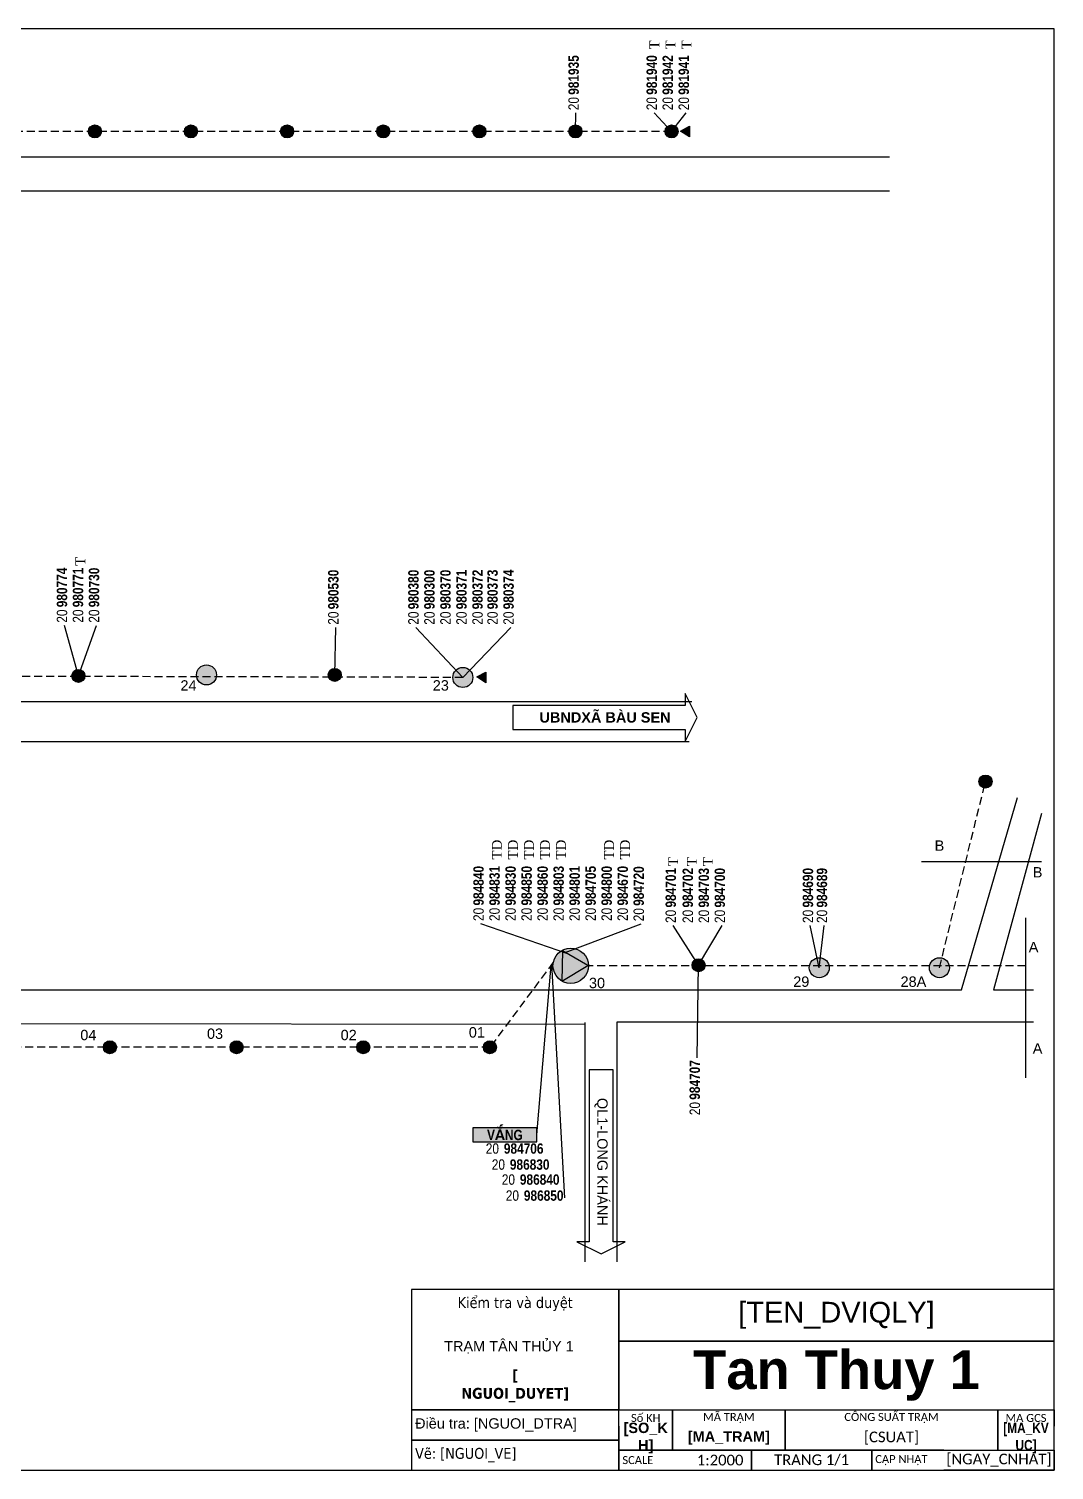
# Model space of a CAD drawing. Header units: metres. Extents: x 429925 to 893472, y 1245258 to 2552490.
# Drawn here: x 434327 to 434734, y 1266129 to 1266700 of the extents above; entities that cross this region are included whole.
import ezdxf

# ---------------------------------------------------------------- set-up
doc = ezdxf.new("R2010")
doc.units = ezdxf.units.M
doc.linetypes.add('HIDDEN2', pattern=[4.7625, 3.175, -1.5875])
for name, color, linetype in [('ANNOTATIONS', 7, 'Continuous'), ('CONNECTOR', 7, 'Continuous'), ('DATA_GRAPHIC', 7, 'Continuous'), ('FLOWCHART', 7, 'Continuous')]:
    doc.layers.add(name, color=color, linetype=linetype)
doc.styles.get("Standard").update_dxf_attribs({"font": 'arial.ttf'})

msp = doc.modelspace()

# ---------------------------------------------------------------- hatches: boundary and pattern name
for color, points in [(157, [(434350.99, 1266659.54, -1), (434356.15, 1266659.54, -1)]), (157, [(434389.09, 1266659.54, -1), (434394.25, 1266659.54, -1)]), (157, [(434427.19, 1266659.54, -1), (434432.35, 1266659.54, -1)]), (157, [(434465.29, 1266659.54, -1), (434470.45, 1266659.54, -1)]), (157, [(434503.39, 1266659.54, -1), (434508.55, 1266659.54, -1)]), (157, [(434541.49, 1266659.54, -1), (434546.65, 1266659.54, -1)]), (157, [(434579.59, 1266659.54, -1), (434584.75, 1266659.54, -1)]), (78, [(434585.74, 1266659.69), (434589.32, 1266661.64), (434589.32, 1266657.36)]), (157, [(434344.44, 1266443.64, -1), (434349.6, 1266443.64, -1)]), (157, [(434393.85, 1266444.04, -1), (434401.79, 1266444.04, -1)]), (157, [(434446.04, 1266444.04, -1), (434451.2, 1266444.04, -1)]), (157, [(434495.45, 1266443.04, -1), (434503.39, 1266443.04, -1)]), (78, [(434504.98, 1266443.24), (434508.56, 1266445.19), (434508.56, 1266440.9)]), (157, [(434704.01, 1266401.77, -1), (434709.17, 1266401.77, -1)]), (157, [(434590.31, 1266328.94, -1), (434595.47, 1266328.94, -1)]), (157, [(434636.74, 1266327.95, -1), (434644.68, 1266327.95, -1)]), (157, [(434684.37, 1266327.95, -1), (434692.3, 1266327.95, -1)]), (157, [(434356.94, 1266296.4, -1), (434362.1, 1266296.4, -1)]), (157, [(434407.15, 1266296.4, -1), (434412.31, 1266296.4, -1)]), (157, [(434457.35, 1266296.4, -1), (434462.51, 1266296.4, -1)]), (157, [(434507.56, 1266296.4, -1), (434512.72, 1266296.4, -1)])]:
    msp.add_hatch(color=color).paths.add_polyline_path(points)
at = {"layer": 'CONNECTOR'}
h = msp.add_hatch(color=254, dxfattribs=at)
edge = h.paths.add_edge_path()
edge.add_arc((434542.17, 1266328.74), 7.02, 0, 360)
msp.add_hatch(color=7, dxfattribs=at).paths.add_polyline_path([(434549.01, 1266328.85), (434538.87, 1266334.7), (434538.67, 1266322.65)])
at = {"layer": 'FLOWCHART'}
msp.add_hatch(color=253, dxfattribs=at).paths.add_polyline_path([(434503.39, 1266258.89), (434528.79, 1266258.89), (434528.79, 1266264.45), (434503.39, 1266264.45)])

# ---------------------------------------------------------------- linework, layer by layer
at = {"color": 9, "linetype": 'Continuous'}
for p, q in [((434058.89, 1266649.42), (434668.49, 1266649.42)), ((434070.89, 1266635.97), (434668.49, 1266635.97)), ((434023.97, 1266433.52), (434590.17, 1266433.52)), ((434592.29, 1266427.17), (434587.53, 1266436.69)), ((434587.53, 1266436.69), (434587.53, 1266431.93)), ((434587.53, 1266431.93), (434519.27, 1266431.93)), ((434587.53, 1266417.64), (434592.29, 1266427.17)), ((434519.27, 1266422.41), (434587.53, 1266422.41)), ((434587.53, 1266422.41), (434587.53, 1266417.64)), ((433928.72, 1266417.64), (434589.12, 1266417.64)), ((434697.07, 1266319.22), (434719.29, 1266395.42)), ((434728.82, 1266389.07), (434709.77, 1266319.22)), ((434681.19, 1266370.02), (434728.82, 1266370.02)), ((434722.47, 1266347.79), (434722.47, 1266284.29)), ((433931.89, 1266319.22), (434697.07, 1266319.22)), ((434709.77, 1266319.22), (434725.64, 1266319.22)), ((433931.89, 1266306.18), (434547.84, 1266305.61)), ((434547.84, 1266306.18), (434547.84, 1266211.27)), ((434560.54, 1266306.52), (434725.64, 1266306.52)), ((434560.54, 1266211.27), (434560.54, 1266306.52)), ((434549.43, 1266287.47), (434549.43, 1266219.21)), ((434558.95, 1266219.21), (434558.95, 1266287.47)), ((434549.43, 1266219.21), (434544.67, 1266219.21)), ((434544.67, 1266219.21), (434554.19, 1266214.44)), ((434554.19, 1266214.44), (434563.72, 1266219.21)), ((434563.72, 1266219.21), (434558.95, 1266219.21)), ((434561.24, 1266146.23), (434561.24, 1266152.6)), ((434561.24, 1266152.6), (434582.56, 1266152.6)), ((434582.56, 1266152.6), (434582.56, 1266146.23)), ((434582.58, 1266146.23), (434582.58, 1266152.6)), ((434582.58, 1266152.6), (434627.15, 1266152.6)), ((434627.15, 1266152.6), (434627.15, 1266146.23)), ((434627.15, 1266146.23), (434627.15, 1266152.6)), ((434627.15, 1266152.6), (434711.51, 1266152.6)), ((434711.49, 1266146.23), (434711.49, 1266152.6)), ((434711.49, 1266152.6), (434733.78, 1266152.6)), ((434711.51, 1266152.6), (434711.51, 1266146.23)), ((434733.78, 1266152.6), (434733.78, 1266146.23)), ((434561.24, 1266146.23), (434561.24, 1266136.68)), ((434582.56, 1266136.68), (434582.56, 1266146.23)), ((434582.58, 1266146.23), (434582.58, 1266136.68)), ((434627.15, 1266136.68), (434627.15, 1266146.23)), ((434627.15, 1266146.23), (434627.15, 1266136.68)), ((434711.49, 1266146.23), (434711.49, 1266136.68)), ((434711.51, 1266136.68), (434711.51, 1266146.23)), ((434733.78, 1266136.68), (434733.78, 1266146.23)), ((434561.24, 1266136.68), (434582.56, 1266136.68)), ((434588.93, 1266136.68), (434561.24, 1266136.68)), ((434561.24, 1266136.68), (434561.24, 1266128.72)), ((434582.58, 1266136.68), (434627.15, 1266136.68)), ((434627.15, 1266136.68), (434711.51, 1266136.68)), ((434690.01, 1266136.68), (434661.48, 1266136.68)), ((434661.48, 1266136.68), (434661.48, 1266128.72)), ((434690.02, 1266136.68), (434733.8, 1266136.68)), ((434711.49, 1266136.68), (434733.78, 1266136.68)), ((434733.8, 1266136.68), (434733.8, 1266128.72)), ((434561.24, 1266128.72), (434588.93, 1266128.72)), ((434661.48, 1266128.72), (434690.01, 1266128.72)), ((434733.8, 1266128.72), (434690.02, 1266128.72))]:
    msp.add_line(p, q, dxfattribs=at)
for points in [[(433920.99, 1266128.72), (434733.79, 1266128.72), (434733.79, 1266700.22), (433920.99, 1266700.22)], [(434585.74, 1266659.69), (434589.32, 1266661.64), (434589.32, 1266657.36)], [(434504.98, 1266443.24), (434508.56, 1266445.19), (434508.56, 1266440.9)], [(434519.27, 1266422.41), (434587.53, 1266422.41), (434587.53, 1266417.64), (434592.29, 1266427.17), (434587.53, 1266436.69), (434587.53, 1266431.93), (434519.27, 1266431.93)], [(434549.43, 1266287.47), (434549.43, 1266219.21), (434544.67, 1266219.21), (434554.19, 1266214.44), (434563.72, 1266219.21), (434558.95, 1266219.21), (434558.95, 1266287.47)], [(434479.09, 1266152.6), (434561.25, 1266152.6), (434561.25, 1266200.35), (434479.09, 1266200.35)], [(434561.25, 1266179.89), (434733.79, 1266179.89), (434733.79, 1266200.35), (434561.25, 1266200.35)], [(434561.25, 1266152.6), (434733.79, 1266152.6), (434733.79, 1266179.89), (434561.25, 1266179.89)], [(434479.09, 1266140.66), (434561.25, 1266140.66), (434561.25, 1266152.6), (434479.09, 1266152.6)], [(434479.09, 1266128.72), (434561.25, 1266128.72), (434561.25, 1266140.66), (434479.09, 1266140.66)], [(434613.84, 1266128.72), (434661.49, 1266128.72), (434661.49, 1266136.68), (434613.84, 1266136.68)]]:
    msp.add_lwpolyline(points, close=True, dxfattribs=at)
for points in [[(434350.99, 1266659.54, -1), (434356.15, 1266659.54, -1)], [(434389.09, 1266659.54, -1), (434394.25, 1266659.54, -1)], [(434427.19, 1266659.54, -1), (434432.35, 1266659.54, -1)], [(434465.29, 1266659.54, -1), (434470.45, 1266659.54, -1)], [(434503.39, 1266659.54, -1), (434508.55, 1266659.54, -1)], [(434541.49, 1266659.54, -1), (434546.65, 1266659.54, -1)], [(434579.59, 1266659.54, -1), (434584.75, 1266659.54, -1)], [(434344.44, 1266443.64, -1), (434349.6, 1266443.64, -1)], [(434393.85, 1266444.04, -1), (434401.79, 1266444.04, -1)], [(434446.04, 1266444.04, -1), (434451.2, 1266444.04, -1)], [(434495.45, 1266443.04, -1), (434503.39, 1266443.04, -1)], [(434704.01, 1266401.77, -1), (434709.17, 1266401.77, -1)], [(434590.31, 1266328.94, -1), (434595.47, 1266328.94, -1)], [(434636.74, 1266327.95, -1), (434644.68, 1266327.95, -1)], [(434684.37, 1266327.95, -1), (434692.3, 1266327.95, -1)], [(434356.94, 1266296.4, -1), (434362.1, 1266296.4, -1)], [(434407.15, 1266296.4, -1), (434412.31, 1266296.4, -1)], [(434457.35, 1266296.4, -1), (434462.51, 1266296.4, -1)], [(434507.56, 1266296.4, -1), (434512.72, 1266296.4, -1)]]:
    msp.add_lwpolyline(points, format="xyb", close=True, dxfattribs=at)
at = {"layer": 'ANNOTATIONS', "linetype": 'Continuous'}
for p, q in [((434613.85, 1266136.68), (434588.94, 1266136.68)), ((434613.85, 1266128.72), (434613.85, 1266136.68)), ((434588.94, 1266128.72), (434613.85, 1266128.72))]:
    msp.add_line(p, q, dxfattribs=at)
at = {"layer": 'CONNECTOR', "linetype": 'Continuous'}
for p, q in [((434544.07, 1266659.54), (434544.27, 1266666.88)), ((434582.17, 1266659.54), (434575.23, 1266666.88)), ((434582.17, 1266659.54), (434587.93, 1266666.88)), ((434347.02, 1266443.64), (434341.47, 1266463.68)), ((434347.02, 1266443.64), (434354.17, 1266463.68)), ((434448.62, 1266444.04), (434449.02, 1266462.89)), ((434499.42, 1266443.04), (434480.77, 1266462.89)), ((434499.42, 1266443.04), (434518.47, 1266462.89)), ((434541.06, 1266333.44), (434506.57, 1266345.41)), ((434540.04, 1266334.03), (434570.07, 1266345.29)), ((434592.89, 1266328.94), (434582.77, 1266344.62)), ((434592.89, 1266328.94), (434602.21, 1266344.62)), ((434640.71, 1266327.95), (434637.14, 1266344.62)), ((434640.71, 1266327.95), (434642.69, 1266344.62)), ((434528.79, 1266261.67), (434534.48, 1266329.01)), ((434539.9, 1266236.67), (434534.75, 1266329.38)), ((434592.29, 1266292.23), (434592.89, 1266328.94))]:
    msp.add_line(p, q, dxfattribs=at)
at = {"layer": 'CONNECTOR', "linetype": 'HIDDEN2'}
for p, q in [((434582.17, 1266659.54), (434048.77, 1266659.54)), ((434499.42, 1266443.04), (433964.75, 1266444.36)), ((434688.34, 1266327.95), (434706.59, 1266401.77)), ((434535.27, 1266330.08), (434510.14, 1266296.4)), ((434722.47, 1266328.74), (434549.06, 1266328.71)), ((434510.14, 1266296.4), (433957.89, 1266296.4))]:
    msp.add_line(p, q, dxfattribs=at)
at = {"layer": 'CONNECTOR', "linetype": 'Continuous'}
msp.add_lwpolyline([(434549.01, 1266328.85), (434538.87, 1266334.7), (434538.67, 1266322.65)], close=True, dxfattribs=at)
msp.add_circle((434542.17, 1266328.74), 7.02, dxfattribs=at)
at = {"layer": 'FLOWCHART', "linetype": 'Continuous'}
msp.add_lwpolyline([(434503.39, 1266258.89), (434528.79, 1266258.89), (434528.79, 1266264.45), (434503.39, 1266264.45)], close=True, dxfattribs=at)

# ---------------------------------------------------------------- texts
at = {"attachment_point": 5}
for s, insert, char_height, width, rotation in [('\\C7;\\fTimes New Roman|b0|i0|;\\H3.9136135429144;T', (434575.36, 1266693.87), 3.9136, 22.225, 90), ('\\C7;\\fTimes New Roman|b0|i0|;\\H3.9136135429144;T', (434581.71, 1266693.87), 3.9136, 22.225, 90), ('\\C7;\\fTimes New Roman|b0|i0|;\\H3.9136135429144;T', (434588.06, 1266693.87), 3.9136, 22.225, 90), ('\\C7;\\fTimes New Roman|b0|i0|;\\H3.9136135429144;T', (434347.82, 1266489.08), 3.9136, 22.225, 90), ('\\C7;\\fTimes New Roman|b0|i0|;\\H3.9136135429144;TD', (434512.92, 1266374.78), 3.9136, 22.225, 90), ('\\C7;\\fTimes New Roman|b0|i0|;\\H3.9136135429144;TD', (434519.27, 1266374.78), 3.9136, 22.225, 90), ('\\C7;\\fTimes New Roman|b0|i0|;\\H3.9136135429144;TD', (434525.62, 1266374.78), 3.9136, 22.225, 90), ('\\C7;\\fTimes New Roman|b0|i0|;\\H3.9136135429144;TD', (434531.97, 1266374.78), 3.9136, 22.225, 90), ('\\C7;\\fTimes New Roman|b0|i0|;\\H3.9136135429144;TD', (434538.32, 1266374.78), 3.9136, 22.225, 90), ('\\C7;\\fTimes New Roman|b0|i0|;\\H3.9136135429144;TD', (434557.37, 1266374.78), 3.9136, 22.225, 90), ('\\C7;\\fTimes New Roman|b0|i0|;\\H3.9136135429144;TD', (434563.72, 1266374.78), 3.9136, 22.225, 90), ('\\C7;\\fTimes New Roman|b0|i0|;\\H3.9136135429144;T', (434582.77, 1266370.02), 3.9136, 22.225, 90), ('\\C7;\\fTimes New Roman|b0|i0|;\\H3.9136135429144;T', (434590.17, 1266370.02), 3.9136, 22.225, 90), ('\\C7;\\fTimes New Roman|b0|i0|;\\H3.9136135429144;T', (434596.52, 1266370.02), 3.9136, 22.225, 90), ('\\C7;\\fArial Unicode MS|b0|i0|;\\H4.1092942200601;QL1-LONG KHÁNH', (434554.19, 1266250.96), 4.1093, 73.025, 270)]:
    msp.add_mtext(s, dxfattribs=dict(at, insert=insert, char_height=char_height, width=width, rotation=rotation))
for s, insert, char_height, width, attachment_point in [('\\C7;\\fArial Unicode MS|b0|i0|;\\H4.1092942200601;24', (434390.68, 1266439.87), 4.1093, 22.225, 5), ('\\C7;\\fArial Unicode MS|b0|i0|;\\H4.1092942200601;23', (434490.69, 1266439.87), 4.1093, 22.225, 5), ('\\C7;\\fArial Unicode MS|b0|i0|;\\H4.1092942200601;B', (434688.34, 1266376.37), 4.1093, 22.225, 5), ('\\C7;\\fArial Unicode MS|b0|i0|;\\H4.1092942200601;B', (434727.23, 1266365.79), 4.1093, 22.225, 5), ('\\C7;\\fArial Unicode MS|b0|i0|;\\H4.1092942200601;A', (434725.64, 1266336.15), 4.1093, 22.225, 5), ('\\C7;\\fArial Unicode MS|b0|i0|;\\H4.1092942200601;30', (434552.6, 1266321.86), 4.1093, 22.225, 5), ('\\C7;\\fArial Unicode MS|b0|i0|;\\H4.1092942200601;29', (434633.57, 1266322.39), 4.1093, 22.225, 5), ('\\C7;\\fArial Unicode MS|b0|i0|;\\H4.1092942200601;28A', (434678.02, 1266322.39), 4.1093, 22.225, 5), ('\\C7;\\fArial Unicode MS|b0|i0|;\\H4.1092942200601;04', (434350.99, 1266301.23), 4.1093, 22.225, 5), ('\\C7;\\fArial Unicode MS|b0|i0|;\\H4.1092942200601;03', (434401.2, 1266301.76), 4.1093, 22.225, 5), ('\\C7;\\fArial Unicode MS|b0|i0|;\\H4.1092942200601;02', (434454.18, 1266301.23), 4.1093, 22.225, 5), ('\\C7;\\fArial Unicode MS|b0|i0|;\\H4.1092942200601;01', (434504.98, 1266302.29), 4.1093, 22.225, 5), ('\\C7;\\fArial Unicode MS|b0|i0|;\\H4.1092942200601;A', (434727.23, 1266295.94), 4.1093, 22.225, 5), ('\\C7;\\fTahoma|b0|i0|;\\H4.315999160707;Kiểm tra và duyệt\\P\\P\\P\\P\\fTahoma|b1|i0|;[\\PNGUOI_DUYET]', (434520.17, 1266176.48), 4.316, 82.1613, 5), ('\\C7;\\fArial Unicode MS|b0|i0|;\\H8.2185884401202;[TEN_DVIQLY]', (434647.52, 1266190.12), 8.2186, 172.5387, 5), ('\\C7;\\fArial Unicode MS|b0|i0|;\\H4.1092942200601;TRẠM TÂN THỦY 1', (434517.68, 1266177.4), 4.1093, 70.5556, 5), ('{\\fArial Unicode MS|b1|i0|c0|p34;\\C7;Tan Thuy 1}', (434647.52, 1266166.24), 15.41, 172.5387, 5), ('\\C7;\\fCalibri|b0|i0|;\\H3.1749515533447;CÔNG SUẤT TRẠM', (434669.33, 1266149.41), 3.175, 84.3566, 5), ('\\C7;\\fArial|b0|i0|;\\H4.1092942200601;Điều tra: [NGUOI_DTRA]', (434480.5, 1266146.63), 4.1093, 82.1613, 4), ('\\C7;\\fArial Unicode MS|b1|i0|;\\H4.1092942200601;[SO_K\\PH]', (434571.9, 1266141.45), 4.1093, 21.3184, 5), ('\\C7;\\fCalibri|b0|i0|;\\H3.1749515533447;Số KH', (434571.9, 1266149.41), 3.175, 27.7139, 5), ('\\C7;\\fCalibri|b0|i0|;\\H3.1749515533447;MÃ TRẠM', (434604.86, 1266149.41), 3.175, 44.5725, 5), ('\\C7;\\fArial Narrow|b1|i0|;\\H4.1092942200601;[MA_KV\\PUC]', (434722.64, 1266141.45), 4.1093, 22.2862, 5), ('\\C7;\\fCalibri|b0|i0|;\\H3.1749515533447;MA GCS', (434722.64, 1266149.41), 3.175, 22.2862, 5), ('\\C7;\\fArial Unicode MS|b1|i0|;\\H4.1092942200601;[MA_TRAM]', (434604.86, 1266141.45), 4.1093, 44.5725, 5), ('\\C7;\\fCalibri|b0|i0|;\\H4.2333171844482;[CSUAT]', (434669.33, 1266141.45), 4.2333, 84.3566, 5), ('\\C7;\\fTahoma|b0|i0|;\\H4.315999160707;Vẽ: [NGUOI_VE]', (434480.5, 1266134.69), 4.316, 82.1613, 4), ('\\C7;\\fCalibri|b0|i0|;\\H4.2333171844482;[NGAY_CNHAT]', (434711.91, 1266132.7), 4.2333, 43.7829, 5), ('\\C7;\\fCalibri|b0|i0|;\\H3.1749515533447;SCALE', (434562.66, 1266132.7), 3.175, 27.6859, 4), ('\\C7;\\fCalibri|b0|i0|;\\H4.2333171844482;TRANG 1/1', (434637.66, 1266132.7), 4.2333, 47.6535, 5), ('\\C7;\\fCalibri|b0|i0|;\\H3.1749515533447;CẬP NHẬT', (434662.89, 1266132.7), 3.175, 28.5264, 4)]:
    msp.add_mtext(s, dxfattribs=dict(insert=insert, char_height=char_height, width=width, attachment_point=attachment_point))
at = {"layer": 'ANNOTATIONS', "insert": (434601.4, 1266132.7), "char_height": 4.2333, "width": 24.9097, "attachment_point": 5}
msp.add_mtext('\\C7;\\fCalibri|b0|i0|;\\H4.2333171844482;1:2000', dxfattribs=at)
at = {"layer": 'CONNECTOR', "insert": (434555.78, 1266427.17), "char_height": 4.1093, "width": 73.025, "attachment_point": 5}
msp.add_mtext('\\C7;\\fArial Unicode MS|b1|i0|;\\H4.1092942200601;UBNDXÃ BÀU SEN', dxfattribs=at)
at = {"layer": 'DATA_GRAPHIC', "char_height": 4.1093, "rotation": 90}
for s, insert, width, attachment_point in [('\\C7;\\fArial Narrow|b1|i0|;\\H4.1092942200601;981935', (434541.28, 1266689.77), 17.6133, 3), ('\\C7;\\fArial Narrow|b1|i0|;\\H4.1092942200601;981940', (434572.24, 1266689.77), 17.6133, 3), ('\\C7;\\fArial Narrow|b1|i0|;\\H4.1092942200601;981942', (434578.59, 1266689.77), 17.6133, 3), ('\\C7;\\fArial Narrow|b1|i0|;\\H4.1092942200601;981941', (434584.94, 1266689.77), 17.6133, 3), ('\\C7;\\fArial Narrow|b0|i0|;\\H4.1092942200601;20', (434541.28, 1266670.56), 6.9081, 2), ('\\C7;\\fArial Narrow|b0|i0|;\\H4.1092942200601;20', (434572.24, 1266670.56), 6.9081, 2), ('\\C7;\\fArial Narrow|b0|i0|;\\H4.1092942200601;20', (434578.59, 1266670.56), 6.9081, 2), ('\\C7;\\fArial Narrow|b0|i0|;\\H4.1092942200601;20', (434584.94, 1266670.56), 6.9081, 2), ('\\C7;\\fArial Narrow|b1|i0|;\\H4.1092942200601;980774', (434338.48, 1266486.57), 17.6133, 3), ('\\C7;\\fArial Narrow|b1|i0|;\\H4.1092942200601;980771', (434344.83, 1266486.57), 17.6133, 3), ('\\C7;\\fArial Narrow|b1|i0|;\\H4.1092942200601;980730', (434351.18, 1266486.57), 17.6133, 3), ('\\C7;\\fArial Narrow|b1|i0|;\\H4.1092942200601;980530', (434446.03, 1266485.77), 17.6133, 3), ('\\C7;\\fArial Narrow|b1|i0|;\\H4.1092942200601;980380', (434477.78, 1266485.77), 17.6133, 3), ('\\C7;\\fArial Narrow|b1|i0|;\\H4.1092942200601;980300', (434484.13, 1266485.77), 17.6133, 3), ('\\C7;\\fArial Narrow|b1|i0|;\\H4.1092942200601;980370', (434490.48, 1266485.77), 17.6133, 3), ('\\C7;\\fArial Narrow|b1|i0|;\\H4.1092942200601;980371', (434496.83, 1266485.77), 17.6133, 3), ('\\C7;\\fArial Narrow|b1|i0|;\\H4.1092942200601;980372', (434503.18, 1266485.77), 17.6133, 3), ('\\C7;\\fArial Narrow|b1|i0|;\\H4.1092942200601;980373', (434509.13, 1266485.77), 17.6133, 3), ('\\C7;\\fArial Narrow|b1|i0|;\\H4.1092942200601;980374', (434515.48, 1266485.77), 17.6133, 3), ('\\C7;\\fArial Narrow|b0|i0|;\\H4.1092942200601;20', (434338.48, 1266467.36), 6.9081, 2), ('\\C7;\\fArial Narrow|b0|i0|;\\H4.1092942200601;20', (434344.83, 1266467.36), 6.9081, 2), ('\\C7;\\fArial Narrow|b0|i0|;\\H4.1092942200601;20', (434351.18, 1266467.36), 6.9081, 2), ('\\C7;\\fArial Narrow|b0|i0|;\\H4.1092942200601;20', (434446.03, 1266466.56), 6.9081, 2), ('\\C7;\\fArial Narrow|b0|i0|;\\H4.1092942200601;20', (434477.78, 1266466.56), 6.9081, 2), ('\\C7;\\fArial Narrow|b0|i0|;\\H4.1092942200601;20', (434484.13, 1266466.56), 6.9081, 2), ('\\C7;\\fArial Narrow|b0|i0|;\\H4.1092942200601;20', (434490.48, 1266466.56), 6.9081, 2), ('\\C7;\\fArial Narrow|b0|i0|;\\H4.1092942200601;20', (434496.83, 1266466.56), 6.9081, 2), ('\\C7;\\fArial Narrow|b0|i0|;\\H4.1092942200601;20', (434503.18, 1266466.56), 6.9081, 2), ('\\C7;\\fArial Narrow|b0|i0|;\\H4.1092942200601;20', (434509.13, 1266466.56), 6.9081, 2), ('\\C7;\\fArial Narrow|b0|i0|;\\H4.1092942200601;20', (434515.48, 1266466.56), 6.9081, 2), ('\\C7;\\fArial Narrow|b1|i0|;\\H4.1092942200601;984840', (434503.58, 1266368.3), 17.6133, 3), ('\\C7;\\fArial Narrow|b1|i0|;\\H4.1092942200601;984831', (434509.93, 1266368.3), 17.6133, 3), ('\\C7;\\fArial Narrow|b1|i0|;\\H4.1092942200601;984830', (434516.28, 1266368.3), 17.6133, 3), ('\\C7;\\fArial Narrow|b1|i0|;\\H4.1092942200601;984850', (434522.63, 1266368.3), 17.6133, 3), ('\\C7;\\fArial Narrow|b1|i0|;\\H4.1092942200601;984860', (434528.98, 1266368.3), 17.6133, 3), ('\\C7;\\fArial Narrow|b1|i0|;\\H4.1092942200601;984803', (434535.33, 1266368.3), 17.6133, 3), ('\\C7;\\fArial Narrow|b1|i0|;\\H4.1092942200601;984801', (434541.68, 1266368.3), 17.6133, 3), ('\\C7;\\fArial Narrow|b1|i0|;\\H4.1092942200601;984705', (434548.03, 1266368.3), 17.6133, 3), ('\\C7;\\fArial Narrow|b1|i0|;\\H4.1092942200601;984800', (434554.38, 1266368.3), 17.6133, 3), ('\\C7;\\fArial Narrow|b1|i0|;\\H4.1092942200601;984670', (434560.73, 1266368.3), 17.6133, 3), ('\\C7;\\fArial Narrow|b1|i0|;\\H4.1092942200601;984720', (434567.08, 1266368.18), 17.6133, 3), ('\\C7;\\fArial Narrow|b1|i0|;\\H4.1092942200601;984701', (434579.78, 1266367.5), 17.6133, 3), ('\\C7;\\fArial Narrow|b1|i0|;\\H4.1092942200601;984702', (434586.53, 1266367.5), 17.6133, 3), ('\\C7;\\fArial Narrow|b1|i0|;\\H4.1092942200601;984703', (434592.88, 1266367.5), 17.6133, 3), ('\\C7;\\fArial Narrow|b1|i0|;\\H4.1092942200601;984700', (434599.23, 1266367.5), 17.6133, 3), ('\\C7;\\fArial Narrow|b1|i0|;\\H4.1092942200601;984690', (434634.15, 1266367.5), 17.6133, 3), ('\\C7;\\fArial Narrow|b1|i0|;\\H4.1092942200601;984689', (434639.71, 1266367.5), 17.6133, 3), ('\\C7;\\fArial Narrow|b0|i0|;\\H4.1092942200601;20', (434503.58, 1266349.09), 6.9081, 2), ('\\C7;\\fArial Narrow|b0|i0|;\\H4.1092942200601;20', (434509.93, 1266349.09), 6.9081, 2), ('\\C7;\\fArial Narrow|b0|i0|;\\H4.1092942200601;20', (434516.28, 1266349.09), 6.9081, 2), ('\\C7;\\fArial Narrow|b0|i0|;\\H4.1092942200601;20', (434522.63, 1266349.09), 6.9081, 2), ('\\C7;\\fArial Narrow|b0|i0|;\\H4.1092942200601;20', (434528.98, 1266349.09), 6.9081, 2), ('\\C7;\\fArial Narrow|b0|i0|;\\H4.1092942200601;20', (434535.33, 1266349.09), 6.9081, 2), ('\\C7;\\fArial Narrow|b0|i0|;\\H4.1092942200601;20', (434541.68, 1266349.09), 6.9081, 2), ('\\C7;\\fArial Narrow|b0|i0|;\\H4.1092942200601;20', (434548.03, 1266349.09), 6.9081, 2), ('\\C7;\\fArial Narrow|b0|i0|;\\H4.1092942200601;20', (434554.38, 1266349.09), 6.9081, 2), ('\\C7;\\fArial Narrow|b0|i0|;\\H4.1092942200601;20', (434560.73, 1266349.09), 6.9081, 2), ('\\C7;\\fArial Narrow|b0|i0|;\\H4.1092942200601;20', (434567.08, 1266348.97), 6.9081, 2), ('\\C7;\\fArial Narrow|b0|i0|;\\H4.1092942200601;20', (434579.78, 1266348.3), 6.9081, 2), ('\\C7;\\fArial Narrow|b0|i0|;\\H4.1092942200601;20', (434586.53, 1266348.3), 6.9081, 2), ('\\C7;\\fArial Narrow|b0|i0|;\\H4.1092942200601;20', (434592.88, 1266348.3), 6.9081, 2), ('\\C7;\\fArial Narrow|b0|i0|;\\H4.1092942200601;20', (434599.23, 1266348.3), 6.9081, 2), ('\\C7;\\fArial Narrow|b0|i0|;\\H4.1092942200601;20', (434634.15, 1266348.3), 6.9081, 2), ('\\C7;\\fArial Narrow|b0|i0|;\\H4.1092942200601;20', (434639.71, 1266348.3), 6.9081, 2), ('\\C7;\\fArial Narrow|b1|i0|;\\H4.1092942200601;984707', (434589.3, 1266291.3), 17.6133, 3), ('\\C7;\\fArial Narrow|b0|i0|;\\H4.1092942200601;20', (434589.3, 1266272.1), 6.9081, 2)]:
    msp.add_mtext(s, dxfattribs=dict(at, insert=insert, width=width, attachment_point=attachment_point))
at = {"layer": 'DATA_GRAPHIC', "char_height": 4.1093}
for s, insert, width, attachment_point in [('\\C7;\\fArial Narrow|b0|i0|;\\H4.1092942200601;20', (434511.13, 1266258.31), 6.6993, 2), ('\\C7;\\fArial Narrow|b1|i0|;\\H4.1092942200601;984706', (434531.39, 1266258.31), 17.4645, 3), ('\\C7;\\fArial Narrow|b0|i0|;\\H4.1092942200601;20', (434513.51, 1266251.96), 6.6993, 2), ('\\C7;\\fArial Narrow|b1|i0|;\\H4.1092942200601;986830', (434533.77, 1266251.96), 17.4645, 3), ('\\C7;\\fArial Narrow|b0|i0|;\\H4.1092942200601;20', (434517.48, 1266246.01), 6.6993, 2), ('\\C7;\\fArial Narrow|b1|i0|;\\H4.1092942200601;986840', (434537.74, 1266246.01), 17.4645, 3), ('\\C7;\\fArial Narrow|b0|i0|;\\H4.1092942200601;20', (434519.07, 1266239.66), 6.6993, 2), ('\\C7;\\fArial Narrow|b1|i0|;\\H4.1092942200601;986850', (434539.32, 1266239.66), 17.4645, 3)]:
    msp.add_mtext(s, dxfattribs=dict(at, insert=insert, width=width, attachment_point=attachment_point))
at = {"layer": 'FLOWCHART', "insert": (434516.09, 1266261.67), "char_height": 4.10929, "width": 25.4, "attachment_point": 5}
msp.add_mtext('\\C10;\\fArial Narrow|b1|i0|;\\H4.1092942200601;V\\fCalibri|b1|i0|;\\H4.2333171844482;Ắ\\fArial Narrow|b1|i0|;\\H4.1092942200601;NG', dxfattribs=at)

doc.saveas('drawing.dxf')
